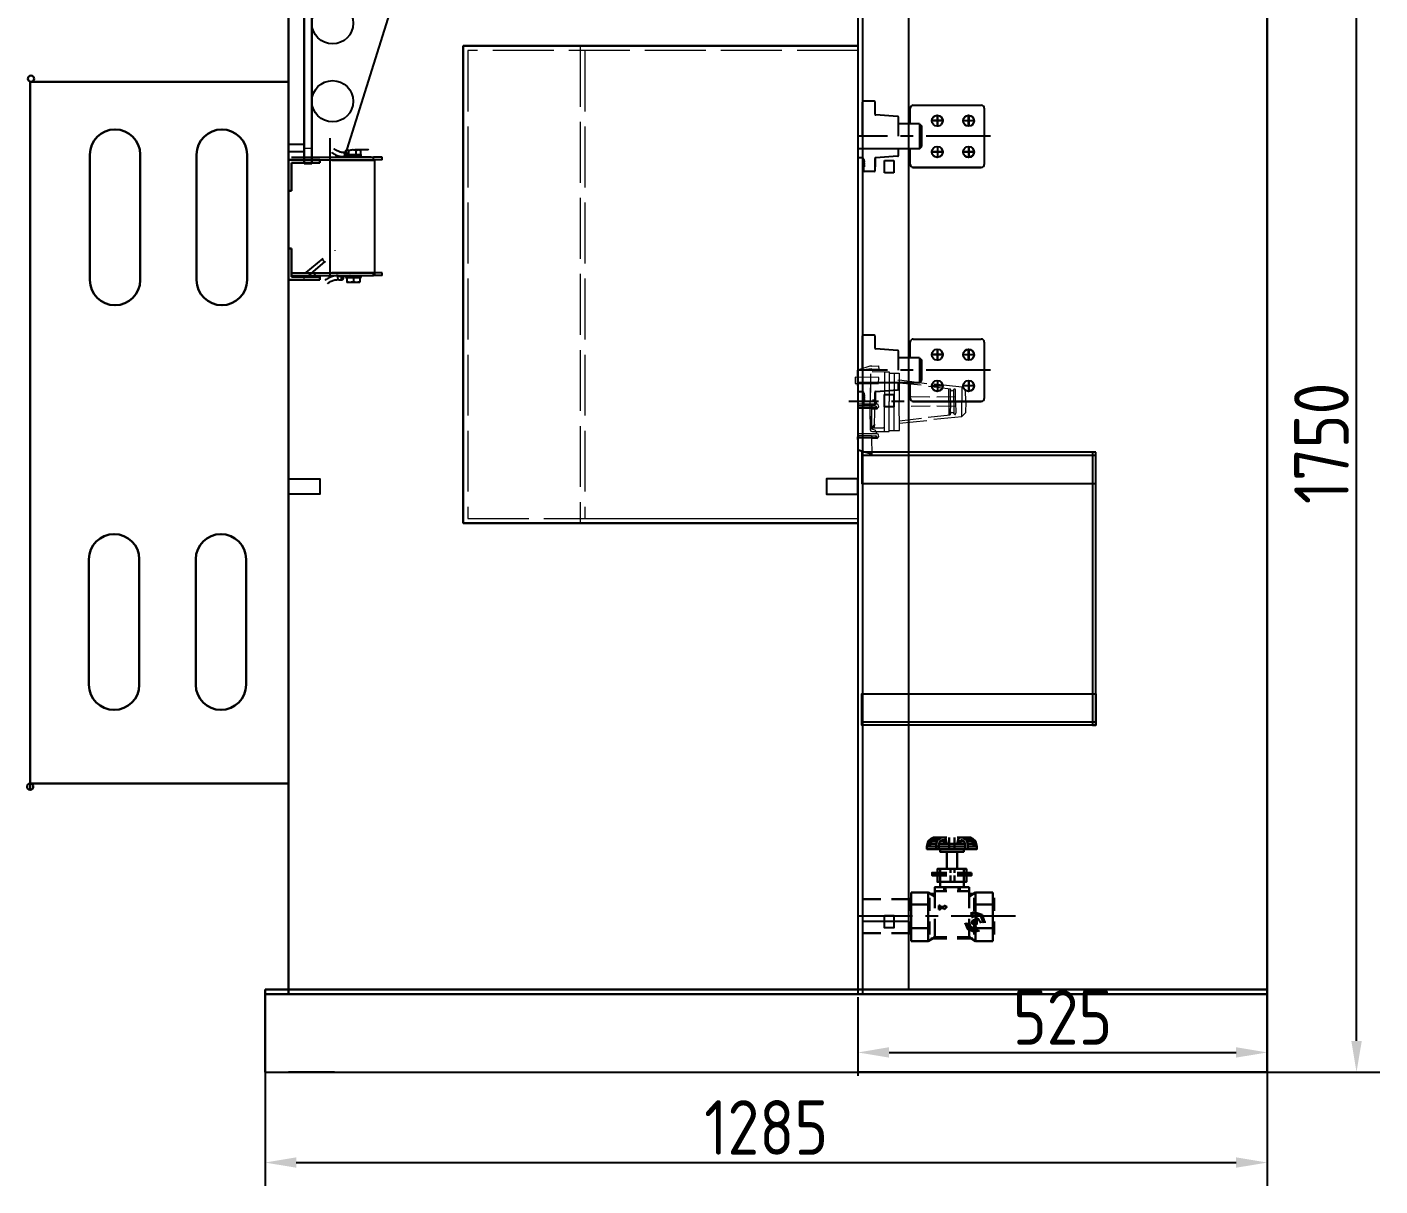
# Model space of a CAD drawing. Header units: millimetres. Extents: x 222663 to 230512, y -187965 to -182415.
# Drawn here: x 225678 to 227412, y -185011 to -183525 of the extents above; entities that cross this region are included whole.
import ezdxf

# ---------------------------------------------------------------- set-up
doc = ezdxf.new("R2010")
doc.units = ezdxf.units.MM
doc.header["$LTSCALE"] = 13
for name, pattern in [('4 点画线', [9, 6.25, -1.25, 0.25, -1.25]), ('ACAD_ISO02W100', [15, 12, -3]), ('CENTER', [50.8, 31.75, -6.35, 6.35, -6.35]), ('CENTERX2', [101.6, 63.5, -12.7, 12.7, -12.7])]:
    doc.linetypes.add(name, pattern=pattern)
doc.layers.get('0').update_dxf_attribs({"color": 1, "linetype": 'CENTER'})
for name, color, linetype in [('1', 4, 'Continuous'), ('C00-00-00', 7, 'Continuous'), ('´ÖÊµÏß', 7, 'Continuous'), ('粗实线', 4, 'Continuous')]:
    doc.layers.add(name, color=color, linetype=linetype)
doc.layers.add('标注、文本', color=3, linetype='Continuous', lineweight=25)
doc.styles.get("Standard").update_dxf_attribs({"font": 'gbenor.shx', "bigfont": 'gbcbig.shx'})
doc.dimstyles.new('1-15', dxfattribs={"dimscale": 20, "dimtxt": 3.5, "dimasz": 2, "dimexe": 1.5, "dimexo": 0.5, "dimgap": 0.5, "dimtad": 1, "dimtoh": 1, "dimdec": 1, "dimdsep": 46, "dimtxsty": 'Standard', "dimcen": 2.5, "dimclrd": 3, "dimclre": 3, "dimclrt": 3, "dimadec": 0, "dimazin": 2, "dimtfac": 1, "dimtdec": 1, "dimtmove": 0, "dimatfit": 2, "dimfxl": 1, "dimarcsym": 0})
doc.dimstyles.new('1-20', dxfattribs={"dimscale": 20, "dimtxt": 3.5, "dimasz": 2, "dimexe": 1.5, "dimexo": 0.5, "dimgap": 0.5, "dimtad": 1, "dimtoh": 1, "dimdec": 1, "dimdsep": 46, "dimtxsty": 'Standard', "dimcen": 2.5, "dimclrd": 3, "dimclre": 3, "dimclrt": 3, "dimadec": 0, "dimazin": 2, "dimtfac": 1, "dimtdec": 1, "dimtmove": 0, "dimatfit": 2, "dimfxl": 1, "dimarcsym": 0})

# ---------------------------------------------------------------- blocks, each defined once
blk = doc.blocks.new('1250')
at = {"layer": '1', "color": 1, "linetype": 'CENTERX2', "lineweight": -3, "ltscale": 0.1}
blk.add_line((113627.7, -165750.1), (113457.5, -165750.1), dxfattribs=at)
at = {"layer": 'C00-00-00', "lineweight": 0}
for points in [[(113486.9, -165704.8), (113484.7, -165705), (113468.9, -165710.1)], [(113486.9, -165704.8), (113495.7, -165704.6), (113496.1, -165709.1), (113486.6, -165709.1)], [(113469.1, -165750.2), (113468.9, -165710.1), (113487, -165707.7)], [(113487.5, -165711.5), (113503.4, -165712.2), (113509.2, -165712.1), (113509.2, -165750)], [(113509.2, -165712.1), (113509.6, -165713.7), (113522, -165713.6), (113522.3, -165750.1)], [(113515.5, -165713.6), (113515.8, -165750.1)], [(113520.6, -165722.8), (113522.2, -165722.4), (113557.5, -165726.9)], [(113485.2, -165727.7), (113485.1, -165750.3)], [(113559.7, -165730.3), (113588, -165734)], [(113566.8, -165727.6), (113602.4, -165731.5), (113602.4, -165750.4)], [(113587.8, -165734.6), (113588.2, -165736.2), (113589.6, -165736.5), (113591.1, -165736.1), (113592.1, -165734.9)], [(113593, -165734.4), (113592.3, -165734.2), (113592.1, -165734.9)], [(113594.3, -165750.7), (113594.2, -165735.4), (113593.7, -165734.5), (113593, -165734.4)], [(113607.5, -165750.1), (113607.1, -165736.2), (113602.4, -165731.5)], [(113469.1, -165750.2), (113468.8, -165789.5), (113469.2, -165791), (113470.6, -165791.3)], [(113487.6, -165783.6), (113485.9, -165784.7), (113485.5, -165786.8), (113485.8, -165788.3), (113487.9, -165788.8), (113503.2, -165788.7), (113509.1, -165788.6), (113509.2, -165750)], [(113486.7, -165759.4), (113486.8, -165784.2), (113501.4, -165783.9), (113503, -165783.5), (113503.3, -165782.1), (113503.4, -165750.1)], [(113486.8, -165755.8), (113487, -165758)], [(113486.8, -165755.8), (113487, -165758)], [(113493.8, -165753.7), (113491.3, -165748.8), (113488.5, -165748.1)], [(113493.5, -165758), (113493.2, -165756.5), (113491.8, -165756.2)], [(113495.9, -165757.1), (113495.6, -165755.6), (113495.2, -165754.1), (113493.8, -165753.7)], [(113493.9, -165759.6), (113494.9, -165758.4), (113495.9, -165757.1)], [(113509.4, -165787.2), (113522.5, -165787.3), (113522.3, -165750.1)], [(113561.5, -165744.6), (113537.5, -165744.2)], [(113561.7, -165756.3), (113537.6, -165756.6)], [(113566.6, -165772.7), (113602.4, -165769.3), (113602.4, -165750.4)], [(113594.3, -165744.2), (113570.3, -165744.4)], [(113594.4, -165756.6), (113570.5, -165756.1)], [(113607.5, -165750.1), (113607.1, -165764.6), (113602.4, -165769.3)], [(113486.7, -165759.4), (113486.8, -165784.2), (113487.3, -165785), (113488.5, -165786)], [(113486.7, -165759.4), (113493.9, -165759.6)], [(113489, -165783.9), (113486.8, -165784.2), (113490.6, -165783.6), (113491, -165759.6)], [(113522.5, -165777.8), (113557.5, -165774.3)], [(113559.2, -165770.3), (113587.5, -165767.4)], [(113592.3, -165765.5), (113591.1, -165764.5), (113589.7, -165764.2), (113588.2, -165764.6), (113587.7, -165766.7)], [(113592.3, -165765.5), (113592.9, -165766.4), (113593.5, -165766.6)], [(113593.5, -165766.6), (113594.2, -165766.7), (113594.6, -165765.3)], [(113468.8, -165789.5), (113469, -165791.7), (113469.4, -165793.3), (113470.8, -165793.6)], [(113468.8, -165798.9), (113469, -165791.7)], [(113493.8, -165791.6), (113491.3, -165786.7), (113488.5, -165786)], [(113495.9, -165795), (113495.6, -165793.5), (113495.2, -165791.9), (113493.8, -165791.6)], [(113468.5, -165793.8), (113469.6, -165795.5), (113471, -165795.8)], [(113470.7, -165797.2), (113469.1, -165797.6), (113468.8, -165798.9)], [(113486.7, -165797.2), (113493.9, -165797.5)], [(113493.5, -165795.9), (113493.2, -165794.4), (113491.8, -165794.1)], [(113493.9, -165797.5), (113494.8, -165796.9), (113495.9, -165795)], [(113468.5, -165812.7), (113485, -165817.2), (113487, -165817.7), (113486.8, -165815.5)], [(113468.9, -165811.3), (113484.4, -165816.4), (113486.7, -165816.2)]]:
    blk.add_lwpolyline(points, dxfattribs=at)
blk.add_lwpolyline([(113465.8, -165726.9), (113495.6, -165727.2), (113495.9, -165719.3), (113465.5, -165718.8)], close=True, dxfattribs=at)
for points in [[(113485.4, -165714.6), (113485.4, -165714.6), (113485.1, -165750.3), (113485.1, -165750.3)], [(113503.3, -165718.8), (113503.3, -165718.8), (113503.4, -165750.1), (113503.4, -165750.1)], [(113503.4, -165712.2), (113503.4, -165712.2), (113503.4, -165750.1), (113503.4, -165750.1)], [(113522.1, -165726), (113522.1, -165726), (113550.5, -165728.9), (113550.5, -165728.9)], [(113585.7, -165750.2), (113585.7, -165750.2), (113585.9, -165733.5), (113585.9, -165733.5)], [(113587.8, -165750.7), (113587.8, -165750.7), (113588, -165734), (113588, -165734)], [(113592.2, -165750.2), (113592.2, -165750.2), (113592.1, -165734.9), (113592.1, -165734.9)], [(113593, -165734.4), (113593, -165734.4), (113593.1, -165733.7), (113593.1, -165733.7)], [(113486.6, -165753.5), (113486.6, -165753.5), (113470.6, -165753.5), (113470.6, -165753.5)], [(113486.8, -165755.8), (113486.8, -165755.8), (113470.8, -165755.7), (113470.8, -165755.7)], [(113487, -165758), (113487, -165758), (113471, -165757.9), (113471, -165757.9)], [(113485, -165772.8), (113485, -165772.8), (113485.1, -165750.3), (113485.1, -165750.3)], [(113485.5, -165786.8), (113485.5, -165786.8), (113485.1, -165750.3), (113485.1, -165750.3)], [(113493.8, -165753.7), (113493.8, -165753.7), (113486.6, -165753.5), (113486.6, -165753.5)], [(113486.8, -165755.8), (113486.8, -165755.8), (113491.8, -165756.2), (113491.8, -165756.2)], [(113487, -165758), (113487, -165758), (113493.5, -165758), (113493.5, -165758)], [(113493.5, -165758), (113493.5, -165758), (113493.7, -165757.3), (113493.7, -165757.3)], [(113503.2, -165788.7), (113503.2, -165788.7), (113503.4, -165750.1), (113503.4, -165750.1)], [(113515.9, -165787.2), (113515.9, -165787.2), (113515.8, -165750.1), (113515.8, -165750.1)], [(113585.7, -165750.2), (113585.7, -165750.2), (113586, -165767.7), (113586, -165767.7)], [(113587.8, -165750.7), (113587.8, -165750.7), (113587.5, -165767.4), (113587.5, -165767.4)], [(113592.2, -165750.2), (113592.2, -165750.2), (113592.2, -165766.2), (113592.2, -165766.2)], [(113594.3, -165750.7), (113594.3, -165750.7), (113594.6, -165765.3), (113594.6, -165765.3)], [(113486.7, -165759.4), (113486.7, -165759.4), (113470.7, -165759.3), (113470.7, -165759.3)], [(113522.4, -165774.9), (113522.4, -165774.9), (113550.9, -165771.3), (113550.9, -165771.3)], [(113486.6, -165791.4), (113486.6, -165791.4), (113470.6, -165791.3), (113470.6, -165791.3)], [(113485.5, -165786.8), (113485.5, -165786.8), (113485.6, -165786.1), (113485.6, -165786.1)], [(113493.8, -165791.6), (113493.8, -165791.6), (113486.6, -165791.4), (113486.6, -165791.4)], [(113491, -165778.6), (113491, -165778.6), (113486.8, -165784.2), (113486.8, -165784.2)], [(113487.6, -165783.6), (113487.6, -165783.6), (113503.6, -165783.7), (113503.6, -165783.7)], [(113490.5, -165780.6), (113490.5, -165780.6), (113489, -165783.9), (113489, -165783.9)], [(113468.8, -165798.9), (113468.8, -165798.9), (113468.5, -165812.7), (113468.5, -165812.7)], [(113486.7, -165797.2), (113486.7, -165797.2), (113470.7, -165797.2), (113470.7, -165797.2)], [(113486.8, -165793.6), (113486.8, -165793.6), (113470.8, -165793.6), (113470.8, -165793.6)], [(113487, -165795.9), (113487, -165795.9), (113471, -165795.8), (113471, -165795.8)], [(113486.7, -165797.2), (113486.7, -165797.2), (113487, -165817.7), (113487, -165817.7)], [(113486.8, -165793.6), (113486.8, -165793.6), (113487, -165795.9), (113487, -165795.9)], [(113486.8, -165793.6), (113486.8, -165793.6), (113491.8, -165794.1), (113491.8, -165794.1)], [(113487, -165795.9), (113487, -165795.9), (113493.5, -165795.9), (113493.5, -165795.9)], [(113493.5, -165795.9), (113493.5, -165795.9), (113493.7, -165795.2), (113493.7, -165795.2)]]:
    blk.add_open_spline(points, degree=3, dxfattribs=at)
blk = doc.blocks.new('1235')
at = {"layer": '1', "color": 1, "linetype": 'CENTERX2', "lineweight": -3, "ltscale": 0.1}
blk.add_line((113019.6, -165750.1), (112849.5, -165750.1), dxfattribs=at)
at = {"layer": '粗实线'}
for p, q in [((112855.5, -165750.1), (112855.5, -165706.1)), ((112870.5, -165705.1), (112856.5, -165705.1)), ((112871.5, -165721.7), (112871.5, -165706.1)), ((112855.5, -165750.1), (112855.5, -165710.1)), ((112855.5, -165750.1), (112855.5, -165710.1)), ((112871.5, -165721.7), (112871.5, -165711.1)), ((112871.5, -165721.7), (112871.5, -165711.1)), ((112900.5, -165724.6), (112872.4, -165722.7)), ((112900.5, -165724.6), (112872.4, -165722.7)), ((112916.5, -165734.1), (112916.5, -165714.1)), ((112916.5, -165734.1), (112916.5, -165719.1)), ((112920.5, -165710.1), (113007.6, -165710.1)), ((112951.4, -165737.5), (112951.4, -165722.5)), ((112951.5, -165722.7), (112951.5, -165737.7)), ((112951.5, -165722.8), (112951.5, -165737.8)), ((112951.6, -165737.4), (112951.6, -165722.5)), ((112951.6, -165737.5), (112951.6, -165722.5)), ((112991.5, -165737.5), (112991.5, -165722.5)), ((112991.6, -165737.6), (112991.6, -165722.6)), ((112991.6, -165722.7), (112991.6, -165737.7)), ((113011.6, -165714.1), (113011.6, -165786.1)), ((112901.5, -165750.1), (112901.5, -165725.5)), ((112901.5, -165750.1), (112901.5, -165725.6)), ((112928.5, -165734.1), (112901.5, -165734.1)), ((112928.5, -165734.1), (112931.5, -165737.1)), ((112928.5, -165734.1), (112928.5, -165766.1)), ((112928.5, -165734.1), (112931.5, -165737.1)), ((112928.5, -165734.1), (112928.5, -165766.1)), ((112931.5, -165763.1), (112931.5, -165737.1)), ((112931.5, -165763.1), (112931.5, -165737.1)), ((112959.4, -165730.1), (112943.2, -165730.1)), ((112959.4, -165730.1), (112943.2, -165730.1)), ((112959.5, -165730), (112943.3, -165730)), ((112959.5, -165730.2), (112943.3, -165730.2)), ((112959.5, -165730.2), (112943.3, -165730.2)), ((112959.6, -165730), (112943.4, -165730)), ((112999.5, -165730.1), (112983.3, -165730.1)), ((112999.5, -165730.1), (112983.3, -165730.1)), ((112999.5, -165730.1), (112983.3, -165730.1)), ((112999.6, -165730.1), (112983.4, -165730.1)), ((112999.6, -165730.2), (112983.4, -165730.2)), ((112999.6, -165730.2), (112983.4, -165730.2)), ((112928.5, -165766.1), (112849.5, -165766.1)), ((112900.5, -165775.7), (112872.4, -165777.6)), ((112900.5, -165775.7), (112872.4, -165777.6)), ((112901.5, -165774.7), (112901.5, -165766.1)), ((112901.5, -165774.7), (112901.5, -165766.1)), ((112916.5, -165786.1), (112916.5, -165766.1)), ((112928.5, -165766.1), (112931.5, -165763.1)), ((112928.5, -165766.1), (112931.5, -165763.1)), ((112959.4, -165770.1), (112943.2, -165770.1)), ((112959.4, -165770.1), (112943.2, -165770.1)), ((112959.5, -165770.2), (112943.3, -165770.2)), ((112959.6, -165770.2), (112943.4, -165770.2)), ((112951.4, -165762.7), (112951.4, -165777.7)), ((112951.6, -165762.7), (112951.6, -165777.7)), ((112951.6, -165762.8), (112951.6, -165777.8)), ((112999.5, -165770.1), (112983.3, -165770.1)), ((112999.5, -165770.1), (112983.3, -165770.1)), ((112999.6, -165770.2), (112983.4, -165770.2)), ((112999.6, -165770.2), (112983.4, -165770.2)), ((112991.5, -165762.7), (112991.5, -165777.7)), ((112991.6, -165762.8), (112991.6, -165777.8)), ((112855, -165777.6), (112849.5, -165777.6)), ((112857, -165779.6), (112857, -165781.4)), ((112857, -165781.4), (112857.5, -165781.4)), ((112857.5, -165783.3), (112857, -165783.3)), ((112857, -165783.3), (112857, -165784.3)), ((112857, -165784.3), (112857.5, -165784.3)), ((112857, -165784.3), (112857.5, -165784.3)), ((112857.5, -165786.2), (112857, -165786.2)), ((112857, -165786.2), (112857, -165787.2)), ((112857, -165787.2), (112857.5, -165787.2)), ((112857, -165787.2), (112857.5, -165787.2)), ((112857, -165794.1), (112857, -165789.1)), ((112857.5, -165789.1), (112857, -165789.1)), ((112857.5, -165781.4), (112857.5, -165783.3)), ((112857.5, -165784.3), (112857.5, -165786.2)), ((112857.5, -165787.2), (112857.5, -165789.1)), ((112871.5, -165778.5), (112871.5, -165789.1)), ((112871.5, -165794.1), (112871.5, -165778.5)), ((112871.5, -165778.6), (112871.5, -165789.1)), ((112883.5, -165781.1), (112895.5, -165781.1)), ((112883.5, -165797.1), (112883.5, -165781.1)), ((112895.5, -165781.1), (112895.5, -165797.1)), ((113007.6, -165790.1), (112920.5, -165790.1)), ((112920.5, -165790.1), (113007.6, -165790.1)), ((112870.5, -165795.1), (112858, -165795.1)), ((112895.5, -165797.1), (112883.5, -165797.1))]:
    blk.add_line(p, q, dxfattribs=at)
for centre in [(112951.3, -165730.1), (112991.4, -165730.1), (112991.5, -165730.2), (112951.3, -165770.1), (112991.4, -165770.1), (112991.5, -165770.2)]:
    blk.add_circle(centre, 7, dxfattribs=at)
for centre, radius, start, end in [((112856.5, -165706.1), 1, 90, 180), ((112870.5, -165706.1), 1, 0, 90), ((112872.5, -165721.7), 1, 180, 266.1859), ((112872.5, -165721.7), 1, 180, 266.1859), ((112872.5, -165721.7), 1, 180, 266.1859), ((112920.5, -165714.1), 4, 90, 180), ((113007.6, -165714.1), 4, 0, 90), ((112900.5, -165725.6), 1, 0, 86.1859), ((112900.5, -165725.5), 1, 0, 86.1859), ((112900.5, -165774.7), 1, 273.8141, 0), ((112900.5, -165774.7), 1, 273.8141, 0), ((112855, -165779.6), 2, 0, 90), ((112855, -165779.6), 2, 0, 90), ((112872.5, -165778.5), 1, 93.8141, 180), ((112872.5, -165778.6), 1, 93.8141, 180), ((112872.5, -165778.5), 1, 93.8141, 180), ((112920.5, -165786.1), 4, 180, 270), ((113007.6, -165786.1), 4, 270, 0), ((112858, -165794.1), 1, 180, 270), ((112870.5, -165794.1), 1, 270, 0)]:
    blk.add_arc(centre, radius, start, end, dxfattribs=at)
blk = doc.blocks.new('A$C4C206FB1')
at = {"layer": '标注、文本', "color": 4, "lineweight": 30}
for points in [[(58.5, 85.6), (56.4, 84.5), (54.2, 82.4)], [(58.5, 84.5), (56.4, 83.4), (55.3, 82.4)], [(58.5, 83.4), (57.4, 82.4), (56.4, 81.3)], [(58.5, 82.4), (57.4, 82.4), (56.4, 81.3)], [(68.3, 85.6), (65, 85.6), (61.8, 83.4), (60.7, 80.2)], [(65, 83.4), (63.9, 82.4), (62.9, 80.2)], [(65, 82.4), (63.9, 82.4), (62.9, 80.2)], [(62.9, 75.9), (62.9, 80.2), (62.9, 78)], [(67.2, 80.2), (67.2, 82.4), (67.2, 83.4), (66.1, 83.4)], [(67.2, 82.4), (66.1, 82.4)], [(67.2, 82.4), (67.2, 80.2)], [(69.4, 80.2), (68.3, 84.5), (68.3, 85.6)], [(78, 80.2), (79.1, 84.5), (80.2, 85.6)], [(78, 85.6), (88.9, 85.6)], [(81.3, 83.4), (80.2, 82.4)], [(80.2, 80.2), (81.3, 82.4)], [(86.7, 80.2), (85.6, 83.4), (82.4, 85.6)], [(84.5, 80.2), (83.4, 82.4), (82.4, 83.4)], [(84.5, 80.2), (83.4, 82.4), (82.4, 82.4)], [(84.5, 75.9), (84.5, 80.2), (84.5, 78)], [(93.2, 82.4), (91, 84.5), (88.9, 85.6)], [(92.1, 82.4), (91, 83.4), (88.9, 84.5)], [(91, 81.3), (89.9, 82.4), (88.9, 83.4)], [(91, 81.3), (89.9, 82.4), (88.9, 82.4)], [(69.4, 75.9), (53.1, 75.9), (53.1, 78)], [(69.4, 75.9), (53.1, 75.9), (53.1, 78), (60.7, 78)], [(62.9, 78), (84.5, 78)], [(94.3, 78), (94.3, 75.9), (78, 75.9)], [(86.7, 78), (94.3, 78), (94.3, 75.9), (78, 75.9)], [(69.4, 55.3), (57.4, 55.3), (57.4, 56.4), (69.4, 56.4)], [(61.8, 56.4), (61.8, 59.6), (85.6, 59.6), (85.6, 56.4)], [(89.9, 56.4), (89.9, 55.3), (78, 55.3)], [(78, 56.4), (89.9, 56.4)], [(69.4, 54.2), (57.4, 54.2), (57.4, 55.3), (69.4, 55.3)], [(85.6, 54.2), (85.6, 48.8), (61.8, 48.8), (61.8, 54.2)], [(89.9, 55.3), (89.9, 54.2), (78, 54.2)], [(78, 55.3), (89.9, 55.3)], [(0, 34.7), (15.2, 34.7)], [(23.8, 34.7), (39, 34.7)], [(39, 24.9), (39, 35.8)], [(40.1, 40.1), (40.1, 30.3), (40.1, 10.8), (40.1, 0)], [(54.2, 40.1), (54.2, 30.3), (54.2, 10.8), (54.2, 0)], [(69.4, 41.2), (59.6, 41.2), (59.6, 44.4), (69.4, 44.4)], [(59.6, 41.2), (59.6, 27.1)], [(87.8, 44.4), (87.8, 41.2), (78, 41.2)], [(78, 44.4), (87.8, 44.4)], [(87.8, 41.2), (87.8, 27.1)], [(107.3, 40.1), (107.3, 30.3), (93.2, 30.3)], [(93.2, 40.1), (93.2, 30.3), (93.2, 10.8), (93.2, 0)], [(107.3, 40.1), (107.3, 30.3), (107.3, 10.8), (107.3, 0)], [(108.4, 24.9), (108.4, 35.8)], [(62.9, 29.3), (63.9, 29.3), (63.9, 28.2)], [(62.9, 29.3), (62.9, 28.2)], [(62.9, 26), (63.9, 26), (63.9, 27.1)], [(67.2, 26), (67.2, 27.1), (63.9, 27.1)], [(67.2, 29.3), (69.4, 28.2), (67.2, 26)], [(67.2, 29.3), (67.2, 28.2)], [(100.8, 15.2), (98.6, 21.7), (92.1, 23.8), (88.9, 22.8)], [(99.7, 15.2), (97.5, 20.6), (92.1, 22.8), (88.9, 21.7)], [(55.3, 16.3), (55.3, 5.4)], [(59.6, 18.4), (59.6, 3.3)], [(84.5, 15.2), (86.7, 9.8), (92.1, 7.6), (96.5, 8.7)], [(85.6, 15.2), (87.8, 10.8), (92.1, 8.7), (95.4, 9.8)], [(87.8, 18.4), (87.8, 3.3), (93.2, 0)], [(87.8, 15.2), (88.9, 11.9), (92.1, 10.8), (94.3, 11.9)], [(97.5, 15.2), (95.4, 18.4), (92.1, 20.6), (89.9, 19.5)], [(92.1, 16.3), (92.1, 5.4)], [(99.7, 15.2), (99.7, 16.3)], [(100.8, 15.2), (100.8, 16.3)], [(0, 6.5), (15.2, 6.5)], [(23.8, 6.5), (39, 6.5)], [(56.4, 2.2), (69.4, 2.2)], [(58.5, 3.3), (69.4, 3.3)], [(78, 3.3), (87.8, 3.3)], [(78, 3.3), (88.9, 3.3)], [(78, 2.2), (91, 2.2)], [(107.3, 10.8), (93.2, 10.8)]]:
    blk.add_lwpolyline(points, dxfattribs=at)
for points in [[(83.4, 75.9), (83.4, 73.7), (63.9, 73.7), (63.9, 75.9)], [(78, 73.7), (78, 59.6), (69.4, 59.6), (69.4, 73.7)], [(83.4, 48.8), (83.4, 44.4), (63.9, 44.4), (63.9, 48.8)], [(94.3, 15.2), (94.3, 17.3), (92.1, 17.3), (91, 17.3), (89.9, 15.2), (91, 14.1), (92.1, 14.1), (94.3, 14.1)], [(93.2, 15.2), (93.2, 16.3), (92.1, 16.3), (92.1, 15.2)]]:
    blk.add_lwpolyline(points, close=True, dxfattribs=at)
for points in [[(53.1, 78), (53.1, 78), (54.2, 82.4), (54.2, 82.4)], [(53.1, 78), (53.1, 78), (55.3, 82.4), (55.3, 82.4)], [(55.3, 78), (55.3, 78), (56.4, 81.3), (56.4, 81.3)], [(55.3, 78), (55.3, 78), (56.4, 81.3), (56.4, 81.3)], [(56.4, 80.2), (56.4, 80.2), (60.7, 80.2), (60.7, 80.2)], [(58.5, 85.6), (58.5, 85.6), (69.4, 85.6), (69.4, 85.6)], [(58.5, 84.5), (58.5, 84.5), (63.9, 84.5), (63.9, 84.5)], [(58.5, 83.4), (58.5, 83.4), (61.8, 83.4), (61.8, 83.4)], [(58.5, 82.4), (58.5, 82.4), (61.8, 82.4), (61.8, 82.4)], [(60.7, 80.2), (60.7, 80.2), (60.7, 75.9), (60.7, 75.9)], [(62.9, 80.2), (62.9, 80.2), (84.5, 80.2), (84.5, 80.2)], [(65, 83.4), (65, 83.4), (66.1, 83.4), (66.1, 83.4)], [(65, 82.4), (65, 82.4), (66.1, 82.4), (66.1, 82.4)], [(71.5, 85.6), (71.5, 85.6), (71.5, 75.9), (71.5, 75.9)], [(75.9, 85.6), (75.9, 85.6), (75.9, 75.9), (75.9, 75.9)], [(79.1, 84.5), (79.1, 84.5), (79.1, 85.6), (79.1, 85.6)], [(82.4, 85.6), (82.4, 85.6), (80.2, 85.6), (80.2, 85.6)], [(80.2, 82.4), (80.2, 82.4), (80.2, 80.2), (80.2, 80.2)], [(82.4, 83.4), (82.4, 83.4), (81.3, 83.4), (81.3, 83.4)], [(82.4, 82.4), (82.4, 82.4), (81.3, 82.4), (81.3, 82.4)], [(88.9, 84.5), (88.9, 84.5), (83.4, 84.5), (83.4, 84.5)], [(88.9, 83.4), (88.9, 83.4), (85.6, 83.4), (85.6, 83.4)], [(88.9, 82.4), (88.9, 82.4), (85.6, 82.4), (85.6, 82.4)], [(86.7, 80.2), (86.7, 80.2), (91, 80.2), (91, 80.2)], [(91, 80.2), (91, 80.2), (86.7, 80.2), (86.7, 80.2)], [(86.7, 80.2), (86.7, 80.2), (86.7, 75.9), (86.7, 75.9)], [(92.1, 78), (92.1, 78), (91, 81.3), (91, 81.3)], [(92.1, 78), (92.1, 78), (91, 81.3), (91, 81.3)], [(94.3, 78), (94.3, 78), (92.1, 82.4), (92.1, 82.4)], [(94.3, 78), (94.3, 78), (93.2, 82.4), (93.2, 82.4)], [(60.7, 78), (60.7, 78), (55.3, 78), (55.3, 78)], [(60.7, 78), (60.7, 78), (62.9, 78), (62.9, 78)], [(84.5, 78), (84.5, 78), (62.9, 78), (62.9, 78)], [(94.3, 78), (94.3, 78), (86.7, 78), (86.7, 78)], [(86.7, 78), (86.7, 78), (92.1, 78), (92.1, 78)], [(94.3, 75.9), (94.3, 75.9), (94.3, 78), (94.3, 78)], [(63.9, 59.6), (63.9, 59.6), (63.9, 56.4), (63.9, 56.4)], [(72.6, 59.6), (72.6, 59.6), (72.6, 56.4), (72.6, 56.4)], [(75.9, 59.6), (75.9, 59.6), (75.9, 56.4), (75.9, 56.4)], [(83.4, 59.6), (83.4, 59.6), (83.4, 56.4), (83.4, 56.4)], [(63.9, 54.2), (63.9, 54.2), (63.9, 48.8), (63.9, 48.8)], [(72.6, 54.2), (72.6, 54.2), (72.6, 48.8), (72.6, 48.8)], [(75.9, 54.2), (75.9, 54.2), (75.9, 48.8), (75.9, 48.8)], [(83.4, 54.2), (83.4, 54.2), (83.4, 48.8), (83.4, 48.8)], [(40.1, 40.1), (40.1, 40.1), (46.6, 40.1), (46.6, 40.1)], [(40.1, 30.3), (40.1, 30.3), (40.1, 40.1), (40.1, 40.1)], [(46.6, 40.1), (46.6, 40.1), (54.2, 40.1), (54.2, 40.1)], [(54.2, 40.1), (54.2, 40.1), (59.6, 36.8), (59.6, 36.8)], [(55.3, 35.8), (55.3, 35.8), (55.3, 24.9), (55.3, 24.9)], [(56.4, 39), (56.4, 39), (59.6, 39), (59.6, 39)], [(58.5, 37.9), (58.5, 37.9), (59.6, 37.9), (59.6, 37.9)], [(67.2, 44.4), (67.2, 44.4), (67.2, 41.2), (67.2, 41.2)], [(68.3, 44.4), (68.3, 44.4), (68.3, 41.2), (68.3, 41.2)], [(79.1, 44.4), (79.1, 44.4), (79.1, 41.2), (79.1, 41.2)], [(80.2, 44.4), (80.2, 44.4), (80.2, 41.2), (80.2, 41.2)], [(93.2, 40.1), (93.2, 40.1), (87.8, 36.8), (87.8, 36.8)], [(87.8, 39), (87.8, 39), (91, 39), (91, 39)], [(87.8, 37.9), (87.8, 37.9), (88.9, 37.9), (88.9, 37.9)], [(92.1, 35.8), (92.1, 35.8), (92.1, 24.9), (92.1, 24.9)], [(107.3, 40.1), (107.3, 40.1), (93.2, 40.1), (93.2, 40.1)], [(40.1, 30.3), (40.1, 30.3), (46.6, 30.3), (46.6, 30.3)], [(46.6, 30.3), (46.6, 30.3), (54.2, 30.3), (54.2, 30.3)], [(62.9, 26), (62.9, 26), (62.9, 28.2), (62.9, 28.2)], [(63.9, 28.2), (63.9, 28.2), (67.2, 28.2), (67.2, 28.2)], [(39, 5.4), (39, 5.4), (39, 16.3), (39, 16.3)], [(97.5, 15.2), (97.5, 15.2), (97.5, 16.3), (97.5, 16.3)], [(108.4, 5.4), (108.4, 5.4), (108.4, 16.3), (108.4, 16.3)], [(40.1, 10.8), (40.1, 10.8), (46.6, 10.8), (46.6, 10.8)], [(46.6, 10.8), (46.6, 10.8), (54.2, 10.8), (54.2, 10.8)], [(54.2, 0), (54.2, 0), (59.6, 3.3), (59.6, 3.3)], [(59.6, 3.3), (59.6, 3.3), (69.4, 3.3), (69.4, 3.3)], [(45.5, 0), (45.5, 0), (40.1, 0), (40.1, 0)], [(54.2, 0), (54.2, 0), (45.5, 0), (45.5, 0)], [(93.2, 0), (93.2, 0), (107.3, 0), (107.3, 0)]]:
    blk.add_open_spline(points, degree=3, dxfattribs=at)
blk = doc.blocks.new('*D2309')
at = {"color": 3, "linetype": 'ByBlock', "lineweight": -2, "transparency": 16777216}
for p, q in [((225982.9, -184822.3), (225982.9, -185011.3)), ((227267.9, -184822.3), (227267.9, -185011.3)), ((226022.9, -184981.3), (227227.9, -184981.3))]:
    blk.add_line(p, q, dxfattribs=at)
at = {"color": 3, "linetype": 'ByBlock', "lineweight": -3, "transparency": 16777216}
for points in [[(226022.9, -184974.6), (226022.9, -184987.9), (225982.9, -184981.3)], [(227227.9, -184974.6), (227227.9, -184987.9), (227267.9, -184981.3)]]:
    blk.add_solid(points, dxfattribs=at)
at = {"layer": 'Defpoints', "color": 0, "linetype": 'ByBlock', "lineweight": -3, "transparency": 16777216}
for p in [(225982.9, -184812.3), (227267.9, -184812.3), (227267.9, -184981.3)]:
    blk.add_point(p, dxfattribs=at)
at = {"color": 3, "linetype": 'ByBlock', "lineweight": -3, "transparency": 16777216, "insert": (226625.4, -184936.3), "char_height": 70, "attachment_point": 5}
blk.add_mtext('1285', dxfattribs=at)
blk = doc.blocks.new('*D2310')
at = {"color": 3, "linetype": 'ByBlock', "lineweight": -2, "transparency": 16777216}
for p, q in [((227174.6, -183115.3), (227412.3, -183115.3)), ((227382.3, -184825.3), (227382.3, -183155.3)), ((227015.4, -184865.3), (227412.3, -184865.3))]:
    blk.add_line(p, q, dxfattribs=at)
at = {"color": 3, "linetype": 'ByBlock', "lineweight": -3, "transparency": 16777216}
for points in [[(227375.6, -183155.3), (227389, -183155.3), (227382.3, -183115.3)], [(227375.6, -184825.3), (227389, -184825.3), (227382.3, -184865.3)]]:
    blk.add_solid(points, dxfattribs=at)
at = {"layer": 'Defpoints', "color": 0, "linetype": 'ByBlock', "lineweight": -3, "transparency": 16777216}
for p in [(227164.6, -183115.3), (227382.3, -183115.3), (227005.4, -184865.3)]:
    blk.add_point(p, dxfattribs=at)
at = {"color": 3, "linetype": 'ByBlock', "lineweight": -3, "transparency": 16777216, "insert": (227337.3, -184059.1), "char_height": 70, "attachment_point": 5, "rotation": 90}
blk.add_mtext('1750', dxfattribs=at)
blk = doc.blocks.new('QWEWQQWEWQ')
at = {"color": 7, "linetype": 'ByBlock', "lineweight": 30}
for p, q in [((146836.8, -144795.9), (146876.8, -144795.9)), ((146836.8, -144795.9), (146836.8, -144835.9)), ((146840.8, -144799.9), (146840.8, -144835.9)), ((146840.8, -144799.9), (146876.8, -144799.9)), ((146876.8, -144795.9), (146876.8, -144799.9)), ((146836.8, -144835.9), (146840.8, -144835.9))]:
    blk.add_line(p, q, dxfattribs=at)
at = {"color": 1, "linetype": '4 点画线', "lineweight": 18}
blk.add_line((146856.8, -144795.9), (146856.8, -144799.9), dxfattribs=at)
blk = doc.blocks.new('*D2275')
at = {"color": 3, "linetype": 'ByBlock', "lineweight": -2, "transparency": 16777216}
for p, q in [((226742.9, -184769.3), (226742.9, -184870.1)), ((227267.9, -184775.3), (227267.9, -184870.1)), ((226782.9, -184840.1), (227227.9, -184840.1))]:
    blk.add_line(p, q, dxfattribs=at)
at = {"color": 3, "linetype": 'ByBlock', "lineweight": -3, "transparency": 16777216}
for points in [[(226782.9, -184833.4), (226782.9, -184846.7), (226742.9, -184840.1)], [(227227.9, -184833.4), (227227.9, -184846.7), (227267.9, -184840.1)]]:
    blk.add_solid(points, dxfattribs=at)
at = {"layer": 'Defpoints', "color": 0, "linetype": 'ByBlock', "lineweight": -3, "transparency": 16777216}
for p in [(226742.9, -184759.3), (227267.9, -184765.3), (227267.9, -184840.1)]:
    blk.add_point(p, dxfattribs=at)
at = {"color": 3, "linetype": 'ByBlock', "lineweight": -3, "transparency": 16777216, "insert": (227005.4, -184795.1), "char_height": 70, "attachment_point": 5}
blk.add_mtext('525', dxfattribs=at)
blk = doc.blocks.new('545456')
at = {"color": 4, "linetype": 'ByBlock', "lineweight": -3, "true_color": 0x00ffff}
for points in [[(130397, -141548.5), (130697, -141548.5), (130697, -141552.5), (130397, -141552.5)], [(130397, -141548.5), (130697, -141548.5), (130697, -141588.5), (130397, -141588.5)], [(130397, -141548.5), (130401, -141548.5), (130401, -141898.5), (130397, -141898.5)], [(130397, -141898.5), (130697, -141898.5), (130697, -141858.5), (130397, -141858.5)], [(130397, -141898.5), (130697, -141898.5), (130697, -141894.5), (130397, -141894.5)]]:
    blk.add_lwpolyline(points, close=True, dxfattribs=at)
blk = doc.blocks.new('1515')
at = {"color": 7, "linetype": 'Continuous', "lineweight": 25}
for p, q in [((117925.9, -141526.6), (117925.9, -141702.5)), ((117946.5, -141544.9), (117946.5, -141542.2)), ((117950.3, -141547.7), (117950.3, -141542.2)), ((117958.6, -141541.2), (117957.7, -141541.8)), ((117958.6, -141541.2), (117970, -141541.2)), ((117959.9, -141547.7), (117959.9, -141542.2)), ((117965.8, -141547.7), (117965.8, -141542.2)), ((117970, -141541.2), (117975, -141541.2)), ((117975.9, -141541.8), (117975, -141541.2)), ((117877, -141551), (117982, -141551)), ((117877, -141554.2), (117982, -141554.2)), ((117928.5, -141554.7), (117983.8, -141554.7)), ((117933.2, -141550.5), (117956, -141550.5)), ((117941.3, -141550.1), (117941.3, -141550.5)), ((117946.4, -141544.9), (117943.3, -141544.9)), ((117945.2, -141548.9), (117945.2, -141550.5)), ((117948.4, -141548.9), (117945.2, -141548.9)), ((117948.4, -141549.5), (117948.4, -141548.9)), ((117948.4, -141549.5), (117948.4, -141550.5)), ((117948.4, -141549.5), (117955.3, -141549.5)), ((117948.6, -141547.7), (117966.2, -141547.7)), ((117951.8, -141554.2), (117951.8, -141554.2)), ((117955.3, -141549.5), (117966.2, -141549.5)), ((117956, -141550.5), (117979.2, -141550.5)), ((117960, -141549.5), (117960, -141550.5)), ((117964.7, -141550.5), (117964.7, -141549.5)), ((117966.2, -141549.5), (117966.2, -141547.7)), ((117977.4, -141554.7), (117977.4, -141554.2)), ((117979.2, -141551), (117979.2, -141550.5)), ((117982, -141554.2), (117982, -141551)), ((117993.3, -141551), (117982, -141551)), ((117993.3, -141554.2), (117982, -141554.2)), ((117983.8, -141702.5), (117983.8, -141554.7)), ((117993.3, -141554.2), (117993.3, -141551)), ((117916.9, -141680.9), (117895.3, -141698.9)), ((117917, -141680.9), (117916.9, -141680.9)), ((117932.3, -141670.7), (117932.3, -141671.1)), ((117877, -141699.2), (117982, -141699.2)), ((117898.6, -141702.9), (117920.2, -141684.9)), ((117928.5, -141698.8), (117983.8, -141698.8)), ((117952.1, -141699), (117951.8, -141699.2)), ((117977.4, -141699.2), (117977.4, -141698.8)), ((117982, -141702.5), (117982, -141699.2)), ((117993.3, -141699.2), (117982, -141699.2)), ((117993.3, -141702.5), (117993.3, -141699.2)), ((117877, -141702.5), (117982, -141702.5)), ((117936.5, -141704), (117936.5, -141702.5)), ((117941.1, -141704), (117936.5, -141704)), ((117937.5, -141708.1), (117942.1, -141708.1)), ((117941.1, -141703.5), (117941.1, -141702.5)), ((117946.4, -141703.5), (117941.1, -141703.5)), ((117941.1, -141704), (117941.1, -141703.5)), ((117943.1, -141703.5), (117943.1, -141704)), ((117946.2, -141703.5), (117946.2, -141705.3)), ((117946.2, -141705.3), (117966.2, -141705.3)), ((117946.4, -141703.5), (117966.2, -141703.5)), ((117947.8, -141705.3), (117947.8, -141710.8)), ((117947.8, -141711.6), (117948, -141711.8)), ((117964.4, -141711.8), (117948, -141711.8)), ((117949.9, -141703.5), (117949.9, -141702.5)), ((117951.9, -141702.5), (117952, -141702.6)), ((117956.2, -141705.3), (117956.2, -141710.8)), ((117964.4, -141711.8), (117964.6, -141711.6)), ((117964.6, -141705.3), (117964.6, -141710.8)), ((117964.7, -141703.5), (117964.7, -141702.5)), ((117966.2, -141705.3), (117966.2, -141703.5)), ((117993.3, -141702.5), (117982, -141702.5))]:
    blk.add_line(p, q, dxfattribs=at)
at = {"color": 7, "linetype": 'Continuous', "lineweight": 25, "flags": 128}
for points in [[(117945.2, -141548.9), (117945.4, -141548), (117945.4, -141547.1), (117945.1, -141546.2), (117944.6, -141545.5), (117944, -141545), (117943.3, -141544.9), (117942.5, -141545), (117942.5, -141545)], [(117943.3, -141545.1), (117943.4, -141545.1), (117944, -141545.3), (117944.6, -141545.7), (117945, -141546.4), (117945.2, -141547.2), (117945.3, -141548), (117945.1, -141548.8), (117944.7, -141549.5), (117944.1, -141550)], [(117944.1, -141550), (117943.5, -141550.3), (117943.3, -141550.3)], [(117905.9, -141698.9), (117905.7, -141699.2), (117905.7, -141699.7), (117905.8, -141700.3), (117906.2, -141701), (117906.7, -141701.7), (117907.3, -141702.3), (117907.9, -141702.7), (117908.5, -141703), (117909, -141703), (117909.2, -141702.9)], [(117937.5, -141708.1), (117937.1, -141707.9), (117936.8, -141707.5), (117936.5, -141706.7), (117936.4, -141705.9), (117936.4, -141704.9), (117936.5, -141704)], [(117943.1, -141704), (117943.2, -141704.9), (117943.2, -141705.9), (117943, -141706.7), (117942.8, -141707.5), (117942.5, -141707.9), (117942.1, -141708.1), (117941.7, -141707.9), (117941.4, -141707.5), (117941.1, -141706.7), (117941, -141705.9), (117941, -141704.9), (117941.1, -141704)], [(117941.9, -141703.5), (117941.6, -141703.8), (117941.4, -141704.3), (117941.3, -141705), (117941.4, -141705.7), (117941.5, -141706.4), (117941.7, -141706.9), (117942, -141707.1), (117942.3, -141707.1), (117942.5, -141706.8), (117942.7, -141706.2), (117942.8, -141705.5), (117942.8, -141704.8), (117942.7, -141704.2), (117942.5, -141703.7), (117942.2, -141703.5)], [(117942.1, -141703.5), (117942.4, -141703.6), (117942.6, -141704), (117942.7, -141704.6), (117942.8, -141705.3), (117942.7, -141706), (117942.6, -141706.5), (117942.4, -141706.9), (117942.1, -141707.1), (117941.8, -141706.9), (117941.6, -141706.5), (117941.4, -141706), (117941.3, -141705.3), (117941.4, -141704.6), (117941.6, -141704), (117941.8, -141703.6), (117942.1, -141703.5)]]:
    blk.add_lwpolyline(points, dxfattribs=at)
at = {"color": 8, "linetype": 'Continuous', "lineweight": 25, "flags": 128}
blk.add_lwpolyline([(117916.9, -141680.9), (117916.7, -141681.2), (117916.7, -141681.7), (117916.8, -141682.3), (117917.2, -141683), (117917.7, -141683.7), (117918.3, -141684.3), (117918.9, -141684.8), (117919.5, -141685), (117920, -141685.1), (117920.2, -141684.9)], dxfattribs=at)
at = {"color": 7, "linetype": 'Continuous', "lineweight": 25}
blk.add_arc((117945.9, -141547.6), 2.82, 332.4433, 78.5142, dxfattribs=at)
for points, knots in [([(117943.3, -141545.1), (117943, -141545.1), (117942.2, -141545.1), (117940.9, -141544.9), (117939.2, -141544.5), (117937.4, -141543.9), (117935.6, -141543), (117933.8, -141542), (117932.3, -141541), (117931.4, -141540.4), (117931.2, -141540.2)], [0, 0, 0, 0, 0.073937, 0.220737, 0.365872, 0.509801, 0.653247, 0.796608, 0.940077, 1, 1, 1, 1]), ([(117946.5, -141542.2), (117946.8, -141542), (117947.2, -141541.6), (117948, -141541.3), (117948.8, -141541.3), (117949.6, -141541.7), (117950.1, -141542), (117950.3, -141542.2)], [0, 0, 0, 0, 0.177981, 0.357801, 0.608491, 0.868491, 1, 1, 1, 1]), ([(117950.3, -141542.2), (117951.1, -141541.9), (117952.8, -141541.4), (117955.4, -141541.2), (117957.8, -141541.5), (117959.2, -141542), (117959.9, -141542.2)], [0, 0, 0, 0, 0.268415, 0.54481, 0.769805, 1, 1, 1, 1]), ([(117959.9, -141542.2), (117960.4, -141541.9), (117961.5, -141541.4), (117963, -141541.2), (117964.5, -141541.5), (117965.4, -141542), (117965.8, -141542.2)], [0, 0, 0, 0, 0.268415, 0.54481, 0.769805, 1, 1, 1, 1]), ([(117965.8, -141542.2), (117965.7, -141542), (117965.5, -141541.9), (117965.3, -141541.8), (117965.3, -141541.8)], [0, 0, 0, 0, 0.8940874, 1, 1, 1, 1]), ([(117928.1, -141544.4), (117928.4, -141544.7), (117929.5, -141545.4), (117931.3, -141546.6), (117933.5, -141547.8), (117935.6, -141548.7), (117937.8, -141549.5), (117939.9, -141550), (117941.7, -141550.2), (117942.8, -141550.3), (117943.3, -141550.3)], [0, 0, 0, 0, 0.073888, 0.213718, 0.353853, 0.494215, 0.634606, 0.77468, 0.913976, 1, 1, 1, 1]), ([(117936.5, -141702.7), (117936.3, -141702.7), (117935.3, -141702.7), (117933.4, -141702.9), (117930.8, -141703.4), (117928.3, -141704.1), (117925.8, -141705.1), (117923.5, -141706.3), (117921.4, -141707.6), (117920.2, -141708.6), (117919.6, -141709)], [0, 0, 0, 0, 0.02448, 0.167536, 0.310486, 0.453261, 0.595881, 0.73838, 0.880801, 1, 1, 1, 1]), ([(117922.9, -141713), (117923.2, -141712.8), (117924.1, -141712.1), (117925.8, -141711), (117927.8, -141709.9), (117930, -141709), (117932.3, -141708.4), (117934.6, -141708), (117936.2, -141707.9), (117937, -141707.9), (117937.1, -141707.9)], [0, 0, 0, 0, 0.076504, 0.230183, 0.383976, 0.537776, 0.691474, 0.844985, 0.989792, 1, 1, 1, 1]), ([(117947.8, -141710.8), (117947.8, -141710.9), (117947.8, -141711.3), (117947.8, -141711.6), (117947.8, -141711.6), (117947.8, -141711.6)], [0, 0, 0, 0, 0.3558732, 0.7154247, 1, 1, 1, 1]), ([(117956.2, -141710.8), (117955.4, -141711), (117954, -141711.5), (117951.7, -141711.7), (117949.6, -141711.4), (117948.4, -141711), (117947.8, -141710.8)], [0, 0, 0, 0, 0.2684155, 0.5448096, 0.7698053, 1, 1, 1, 1]), ([(117952.1, -141702.6), (117951.9, -141702.7), (117951.7, -141702.9), (117951.5, -141703.2), (117951.4, -141703.3)], [0, 0, 0, 0, 0.499956, 1, 1, 1, 1]), ([(117964.6, -141710.8), (117963.9, -141711), (117962.4, -141711.5), (117960.2, -141711.7), (117958.1, -141711.4), (117956.8, -141711), (117956.2, -141710.8)], [0, 0, 0, 0, 0.268415, 0.54481, 0.769805, 1, 1, 1, 1]), ([(117964.6, -141711.6), (117964.6, -141711.6), (117964.6, -141711.6), (117964.6, -141711.3), (117964.6, -141710.9), (117964.6, -141710.8)], [0, 0, 0, 0, 0.284529, 0.640063, 1, 1, 1, 1])]:
    blk.add_open_spline(points, degree=3, knots=knots, dxfattribs=at)
blk = doc.blocks.new('95656')
at = {"layer": '´ÖÊµÏß', "color": 7, "linetype": 'ByBlock', "lineweight": 30}
for p, q in [((118816.7, -140947.1), (118816.7, -141307.1)), ((118816.7, -140947.1), (118826.7, -140947.1)), ((118826.7, -140947.1), (118826.7, -141307.1)), ((118816.7, -141307.1), (118826.7, -141307.1))]:
    blk.add_line(p, q, dxfattribs=at)
at = {"layer": '´ÖÊµÏß', "color": 6, "linetype": 'ByBlock', "lineweight": 18}
for p, q in [((118816.7, -140967.1), (118826.7, -140967.1)), ((118816.7, -141287.1), (118826.7, -141287.1))]:
    blk.add_line(p, q, dxfattribs=at)
at = {"layer": '´ÖÊµÏß', "color": 4, "linetype": 'ByBlock', "lineweight": -3}
for points in [[(118816.7, -140962.1), (118816.7, -140972.1), (118796.7, -140972.1), (118796.7, -140962.1)], [(118816.7, -141282.1), (118816.7, -141292.1), (118796.7, -141292.1), (118796.7, -141282.1)]]:
    blk.add_lwpolyline(points, close=True, dxfattribs=at)
at = {"layer": '´ÖÊµÏß', "color": 1, "linetype": 'ByBlock', "lineweight": -3}
for centre in [(118853.2, -141027.1), (118853.2, -141127.1), (118853.2, -141227.1)]:
    blk.add_circle(centre, 26.5, dxfattribs=at)

msp = doc.modelspace()

# ---------------------------------------------------------------- linework, layer by layer
at = {"color": 3, "linetype": 'ByBlock', "lineweight": -3}
for p, q in [((226291.97, -183026.84), (226085.75, -183688.76)), ((226742.89, -183107.83), (226742.89, -184765.35)), ((226748.89, -183115.35), (226748.89, -184765.35)), ((226807.89, -183115.35), (226807.89, -184759.35)), ((226012.89, -184759.35), (226742.89, -184759.35)), ((225982.89, -184865.35), (226742.89, -184865.35)), ((226071.9, -184865.35), (226012.89, -184865.35))]:
    msp.add_line(p, q, dxfattribs=at)
at = {"color": 7, "linetype": 'ByBlock', "lineweight": 30}
for p, q in [((227267.89, -183115.35), (227267.89, -184865.35)), ((226012.89, -183215.35), (226012.89, -184765.35)), ((225982.89, -184759.35), (227267.89, -184759.35)), ((225982.89, -184759.35), (225982.89, -184865.35)), ((225982.89, -184765.35), (227267.89, -184765.35)), ((227267.89, -184865.35), (226742.89, -184865.35))]:
    msp.add_line(p, q, dxfattribs=at)
msp.add_lwpolyline([(226742.89, -183549.35), (226236.89, -183549.35), (226236.89, -184161.35), (226742.89, -184161.35)], dxfattribs=at)
at = {"color": 6, "linetype": 'ACAD_ISO02W100', "lineweight": 18, "ltscale": 0.5}
for points in [[(226742.89, -183555.35), (226242.89, -183555.35), (226242.89, -184155.35), (226742.89, -184155.35)], [(226742.89, -183549.35), (226386.89, -183549.35), (226386.89, -184161.35), (226742.89, -184161.35)], [(226742.89, -183555.35), (226392.89, -183555.35), (226392.89, -184155.35), (226742.89, -184155.35)]]:
    msp.add_lwpolyline(points, dxfattribs=at)
at = {"color": 4, "linetype": 'ByBlock', "lineweight": -3, "true_color": 0x00ffff}
for points in [[(226012.89, -183675.35), (226032.89, -183675.35), (226032.89, -183685.35), (226012.89, -183685.35)], [(226012.89, -184104.35), (226052.89, -184104.35), (226052.89, -184124.35), (226012.89, -184124.35)], [(226742.89, -184104.35), (226702.89, -184104.35), (226702.89, -184124.35), (226742.89, -184124.35)]]:
    msp.add_lwpolyline(points, close=True, dxfattribs=at)
at = {"layer": '1', "color": 1, "linetype": 'CENTERX2', "lineweight": -3, "ltscale": 0.1}
for p, q in [((226945.05, -184665.35), (226742.89, -184665.35)), ((226807.89, -184672.35), (226748.89, -184672.35))]:
    msp.add_line(p, q, dxfattribs=at)
at = {"layer": '标注、文本', "color": 4, "lineweight": 30}
for p, q in [((225681.7, -183595.42), (225681.7, -184503.41)), ((226012.89, -183595.42), (225682.89, -183595.42)), ((225758.22, -183849.58), (225758.22, -183688.83)), ((225822.82, -183688.83), (225822.82, -183849.58)), ((225895.13, -183849.58), (225895.13, -183688.83)), ((225959.74, -183688.83), (225959.74, -183849.58)), ((225757.03, -184368.49), (225757.03, -184207.74)), ((225821.63, -184207.74), (225821.63, -184368.49)), ((225893.94, -184368.49), (225893.94, -184207.74)), ((225958.54, -184207.74), (225958.54, -184368.49)), ((225681.7, -184495.41), (226012.89, -184495.41))]:
    msp.add_line(p, q, dxfattribs=at)
for centre in [(225682.89, -183591.42), (225681.7, -184499.41)]:
    msp.add_circle(centre, 4, dxfattribs=at)
for centre, start, end in [((225790.52, -183688.83), 0, 180), ((225927.43, -183688.83), 0, 180), ((225790.52, -183849.58), 180, 0), ((225927.43, -183849.58), 180, 0), ((225789.33, -184207.74), 0, 180), ((225926.24, -184207.74), 0, 180), ((225789.33, -184368.49), 180, 0), ((225926.24, -184368.49), 180, 0)]:
    msp.add_arc(centre, 32.3, start, end, dxfattribs=at)
at = {"layer": '粗实线'}
msp.add_lwpolyline([(226776.89, -184664.35), (226788.89, -184664.35), (226788.89, -184680.35), (226776.89, -184680.35)], close=True, dxfattribs=at)

# ---------------------------------------------------------------- block references
at = {"color": 4, "linetype": 'ByBlock', "lineweight": -3, "true_color": 0x00ffff}
for name, p in [('95656', (107216.2, -42393.24)), ('1515', (108139.89, -42141.12))]:
    msp.add_blockref(name, p, dxfattribs=at)
at = {"color": 3, "linetype": 'ByBlock', "lineweight": -3}
msp.add_blockref('QWEWQQWEWQ', (79176.14, -38899.48), dxfattribs=at)
at = {"color": 3, "linetype": 'ByBlock', "lineweight": -3, "xscale": -1, "rotation": 180}
msp.add_blockref('QWEWQQWEWQ', (79176.14, -328645.21), dxfattribs=at)
at = {"color": 4, "linetype": 'ByBlock', "lineweight": -3, "true_color": 0x00ffff, "xscale": -1}
msp.add_blockref('545456', (357444.85, -42521.82), dxfattribs=at)
at = {"layer": '标注、文本'}
for name, p in [('1235', (113893.41, -17915.23)), ('1235', (113893.41, -18215.23)), ('1250', (113273.76, -18255.23))]:
    msp.add_blockref(name, p, dxfattribs=at)
at = {"layer": '标注、文本', "xscale": 1.555200000002515, "yscale": 1.555200000000696, "zscale": 1.5552}
msp.add_blockref('A$C4C206FB1', (226748.89, -184697.37), dxfattribs=at)

# ---------------------------------------------------------------- dimensions: what is measured, and where the dimension line sits
at = {"color": 3, "linetype": 'ByBlock', "lineweight": -3}
dim = msp.add_linear_dim(base=(227382.3, -183115.35), p1=(227005.39, -184865.35), p2=(227164.63, -183115.35), angle=90, dimstyle='1-15', dxfattribs=at)
dim.commit()
dim.dimension.update_dxf_attribs({"geometry": '*D2310', "text_midpoint": (227382.3, -184059.06), "dimtype": 160})
at = {"color": 4, "linetype": 'ByBlock', "lineweight": -3, "true_color": 0x00ffff}
dim = msp.add_linear_dim(base=(227267.89, -184840.08), p1=(226742.89, -184759.35), p2=(227267.89, -184765.35), dimstyle='1-20', dxfattribs=at)
dim.commit()
dim.dimension.update_dxf_attribs({"geometry": '*D2275', "text_midpoint": (227005.39, -184840.08), "dimtype": 160})
at = {"color": 6, "linetype": 'ByBlock', "lineweight": -3}
dim = msp.add_linear_dim(base=(227267.89, -184981.28), p1=(225982.89, -184812.35), p2=(227267.89, -184812.35), dimstyle='1-15', dxfattribs=at)
dim.commit()
dim.dimension.update_dxf_attribs({"geometry": '*D2309', "text_midpoint": (226625.39, -184936.28)})

doc.saveas('drawing.dxf')
